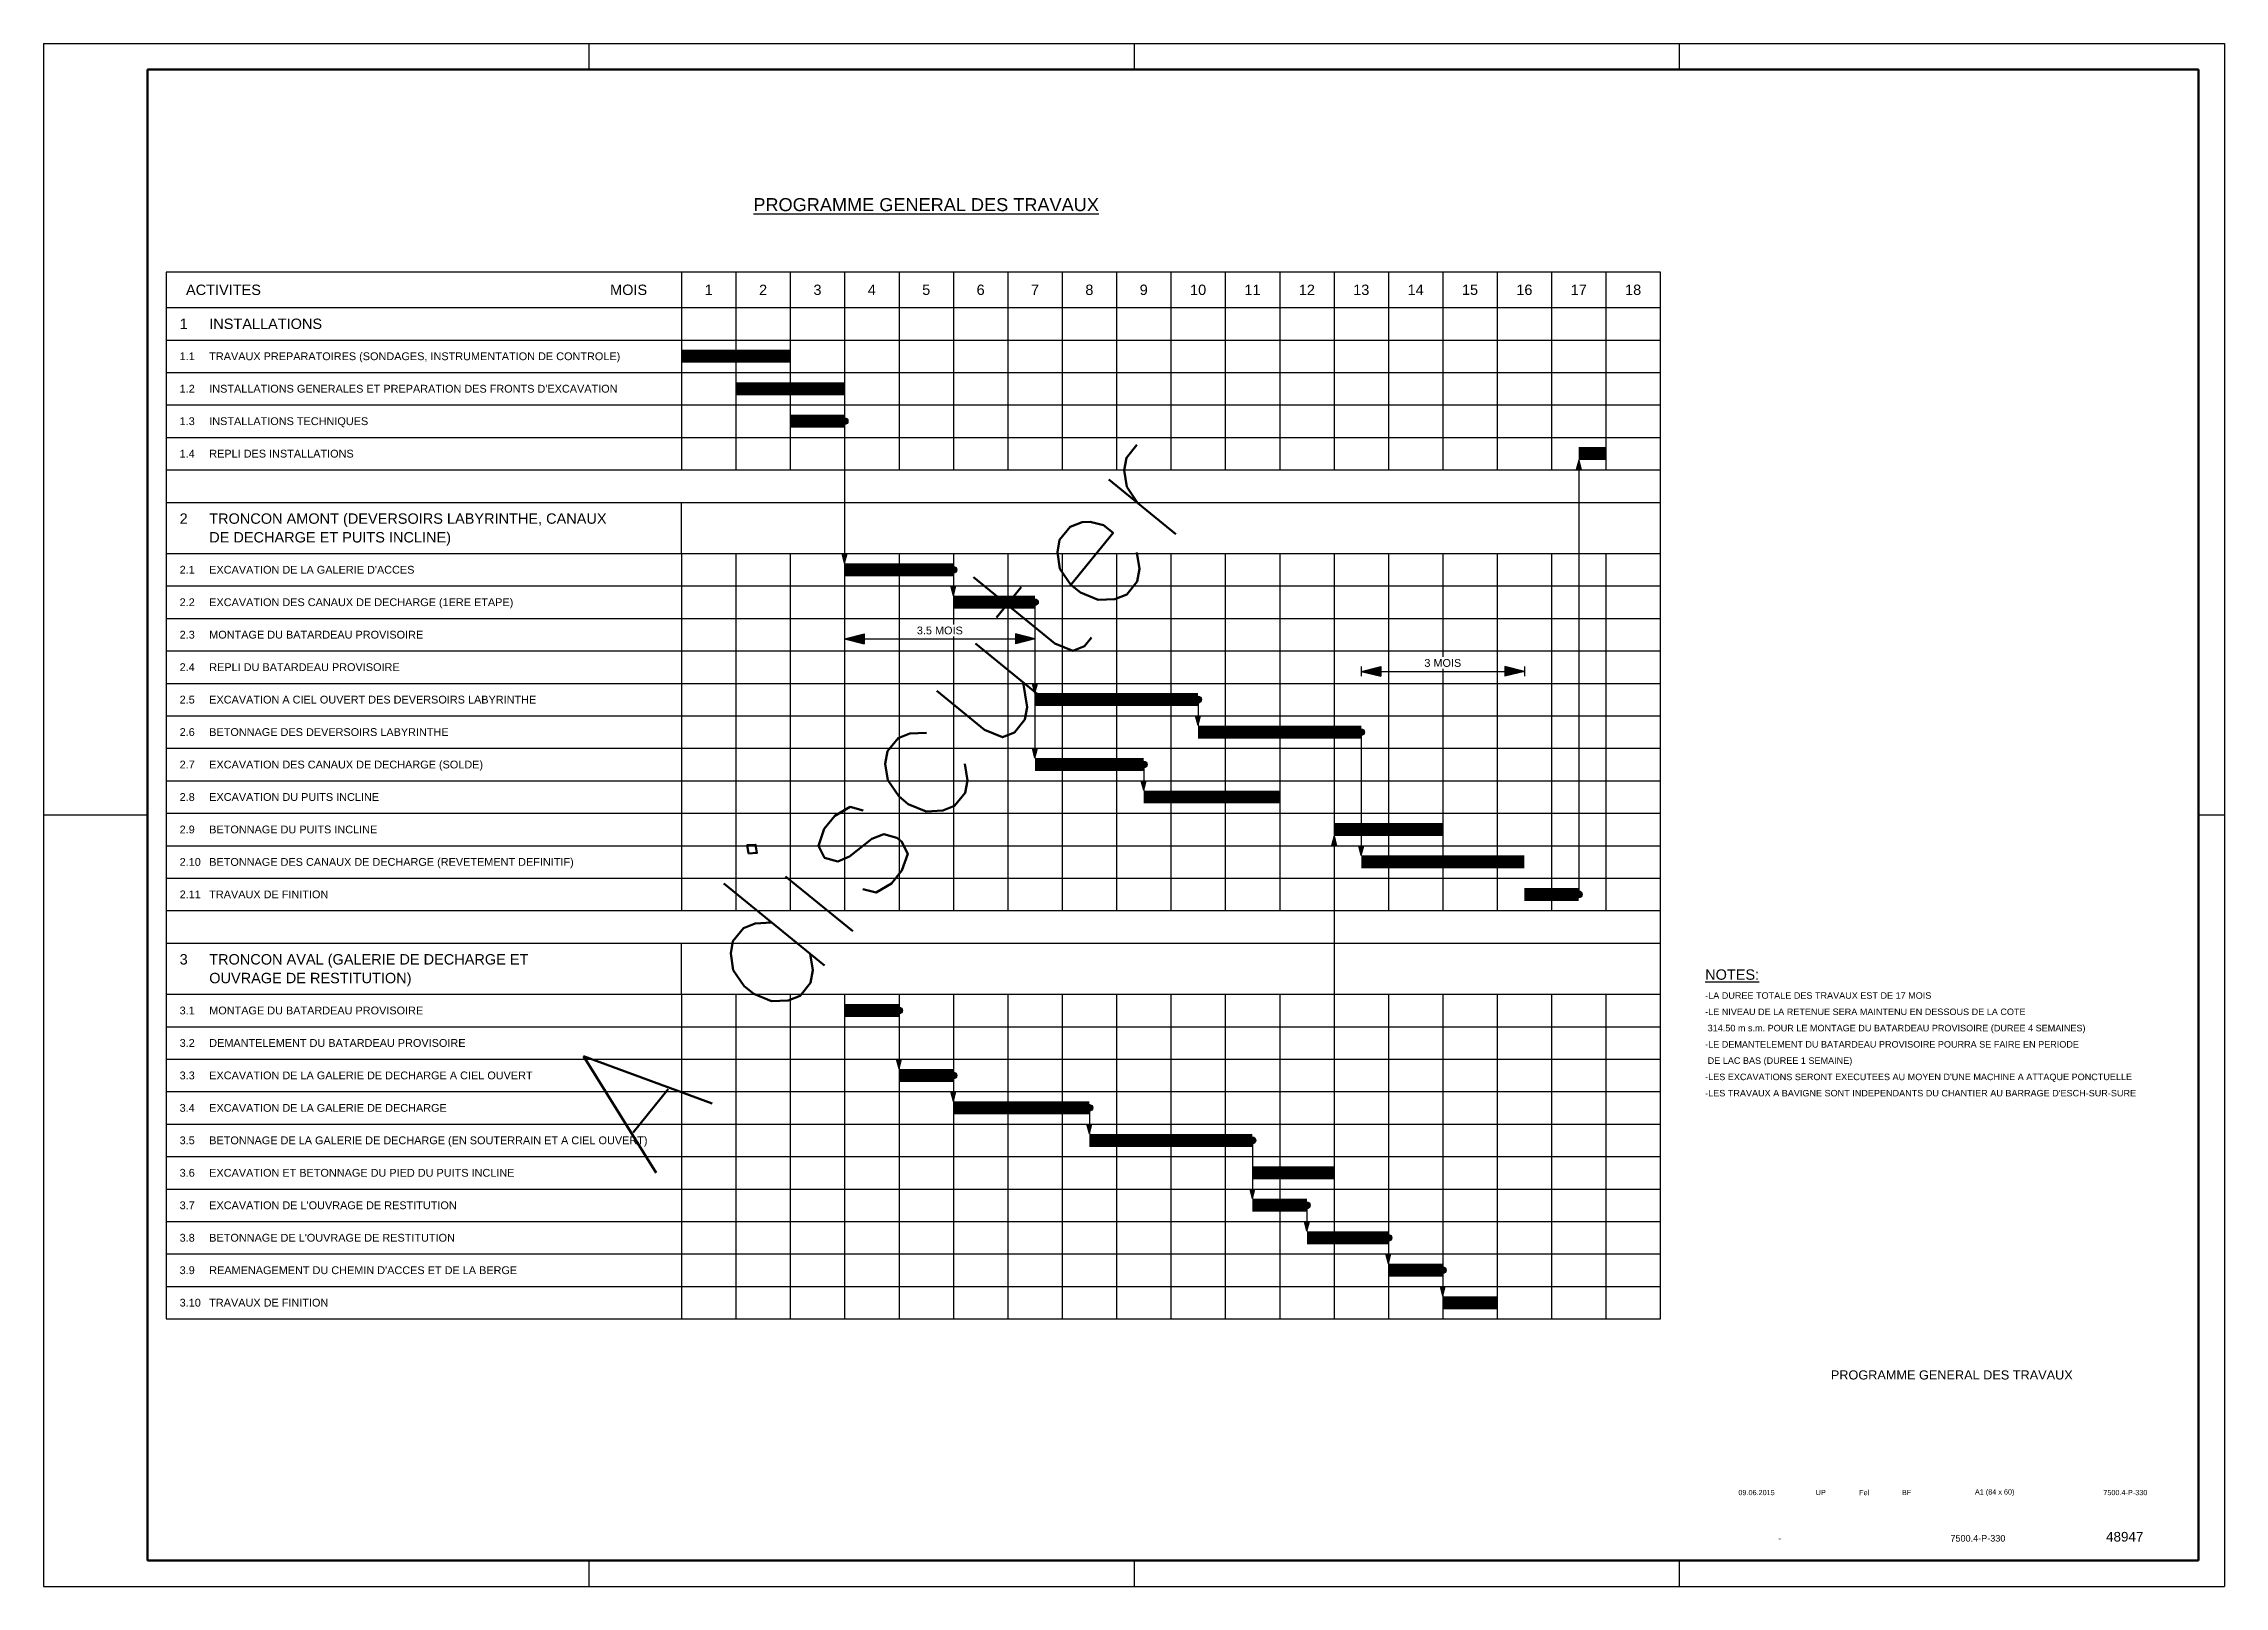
# Paper-space layout '7500.4-P-330' of a CAD drawing. Header units: millimetres. Extents: x -840 to 0, y 0 to 594.
import ezdxf
from ezdxf.enums import TextEntityAlignment as Align

# ---------------------------------------------------------------- set-up
doc = ezdxf.new("R2010")
doc.units = ezdxf.units.MM
for name, color, linetype in [('LIN010CO', 2, 'Continuous'), ('LIN018CO', 6, 'Continuous'), ('LIN025CO', 7, 'Continuous'), ('LIN035CO', 1, 'Continuous'), ('LIN050CO', 3, 'Continuous'), ('riempimento', 1, 'Continuous'), ('TEXT035', 1, 'Continuous'), ('TEXT050', 3, 'Continuous'), ('TEXT070', 4, 'Continuous')]:
    doc.layers.add(name, color=color, linetype=linetype)
doc.layers.add('LIN070CO', color=4, linetype='Continuous', lineweight=70)
doc.styles.add('ARIAL', font='arial.ttf')
doc.styles.add('ROMANS', font='romans.shx')

# ---------------------------------------------------------------- blocks, each defined once
blk = doc.blocks.new('formato')
at = {"layer": 'LIN025CO'}
for p, q in [((-84, 59.4), (0, 59.4)), ((-84, 59.4), (-84, 0)), ((-63, 59.4), (-63, 58.4)), ((-42, 59.4), (-42, 58.4)), ((-21, 59.4), (-21, 58.4)), ((0, 59.4), (0, 0)), ((-84, 29.7), (-80, 29.7)), ((-1, 29.7), (0, 29.7)), ((-63, 1), (-63, 0)), ((-42, 1), (-42, 0)), ((-21, 1), (-21, 0)), ((-84, 0), (0, 0))]:
    blk.add_line(p, q, dxfattribs=at)
at = {"layer": 'LIN070CO'}
for p, q in [((-80, 58.4), (-1, 58.4)), ((-80, 58.4), (-80, 1)), ((-1, 58.4), (-1, 1)), ((-80, 1), (-1, 1))]:
    blk.add_line(p, q, dxfattribs=at)
blk = doc.blocks.new('tito')
at = {"layer": 'LIN035CO', "style": 'ARIAL'}
blk.add_attdef('SCALA', (0.009, -1.123), '', height=0.25, dxfattribs=at)
at = {"layer": 'TEXT070', "style": 'ARIAL'}
blk.add_attdef('PIANTA', (0, 0), '', height=0.5, dxfattribs=at)
blk = doc.blocks.new('Titolo')
at = {"layer": 'LIN035CO', "style": 'ARIAL'}
for tag, p in [('DATA_MOD_C', (-180.59, 61.99)), ('DIS_MOD_C', (-155.29, 61.99)), ('VER_MOD_C', (-138.35, 61.99)), ('AP_MOD_C', (-121.87, 61.99)), ('DESCRIZIONE_MOD_C', (-67.6, 61.92)), ('DATA_MOD_B', (-180.59, 55.99)), ('DATA_MOD_A', (-180.59, 49.99)), ('DIS_MOD_B', (-155.29, 55.99)), ('DIS_MOD_A', (-155.29, 49.99)), ('VER_MOD_B', (-138.35, 55.99)), ('VER_MOD_A', (-138.35, 49.99)), ('AP_MOD_B', (-121.87, 55.99)), ('AP_MOD_A', (-121.87, 49.99)), ('DESCRIZIONE_MOD_B', (-67.6, 55.92)), ('DESCRIZIONE_MOD_A', (-67.6, 49.92))]:
    blk.add_attdef(tag, text='', height=2, dxfattribs=at).set_placement(p, align=Align.MIDDLE)
at = {"layer": 'TEXT035', "style": 'ARIAL'}
for tag, p in [('DATA_1_EMISSIONE', (-180.2, 36.12)), ('DIS.', (-155.48, 36.14)), ('VERIF.', (-138.76, 36.14)), ('APPR.', (-122.42, 36.14)), ('DIMENSIONI', (-88.48, 36.12)), ('SCALA', (-38.16, 36.12))]:
    blk.add_attdef(tag, text='', height=2, dxfattribs=at).set_placement(p, align=Align.MIDDLE)
for tag, p in [('NO._COMM.', (-171.89, 18.5)), ('NOME_FILE', (-105.52, 18.5))]:
    blk.add_attdef(tag, text='', height=2.5, dxfattribs=at).set_placement(p, align=Align.MIDDLE_LEFT)
at = {"layer": 'TEXT050', "style": 'ARIAL'}
blk.add_attdef('TITOLO_2.1', text='', height=3, dxfattribs=at).set_placement((-105, 72.6), align=Align.MIDDLE)
at = {"layer": 'TEXT070', "style": 'ARIAL'}
for tag, height, p in [('TIPO_PROGETTO_1', 4, (-105, 110.26)), ('TIPO_PROGETTO_2', 4, (-105, 104.01)), ('TITOLO_1.1', 3.5, (-105, 89.91)), ('TITOLO_1.2', 3.5, (-105, 81.41))]:
    blk.add_attdef(tag, text='', height=height, dxfattribs=at).set_placement(p, align=Align.MIDDLE)
for tag, p in [('NO._LO.', (-38.39, 19.11)), ('MOD.', (-17.3, 19.29))]:
    blk.add_attdef(tag, text='', height=3.7, dxfattribs=at).set_placement(p, align=Align.MIDDLE_CENTER)

psp = doc.layouts.new('7500.4-P-330')

# ---------------------------------------------------------------- hatches: boundary and pattern name
at = {"layer": 'LIN018CO'}
for points in [[(-523.92, 366.72), (-523.92, 362.9), (-531.45, 364.81)], [(-465.67, 366.72), (-465.67, 362.9), (-458.14, 364.81)], [(-324.94, 354.22), (-324.94, 350.4), (-332.46, 352.31)], [(-277.16, 354.22), (-277.16, 350.4), (-269.63, 352.31)]]:
    psp.add_hatch(color=256, dxfattribs=at).paths.add_polyline_path(points)
at = {"layer": 'LIN050CO'}
h = psp.add_hatch(color=256, dxfattribs=at)
edge = h.paths.add_edge_path()
edge.add_arc((-531.45, 448.63), 1.28, 0, 360)
for points in [[(-247.73, 429.87), (-249.64, 429.87), (-248.68, 433.63)], [(-532.4, 397.69), (-530.49, 397.69), (-531.45, 393.93)], [(-490.51, 385.19), (-488.6, 385.19), (-489.56, 381.43)], [(-459.09, 347.69), (-457.18, 347.69), (-458.14, 343.93)], [(-396.26, 335.19), (-394.35, 335.19), (-395.3, 331.43)], [(-459.09, 322.69), (-457.18, 322.69), (-458.14, 318.93)], [(-417.2, 310.19), (-415.29, 310.19), (-416.25, 306.43)], [(-341.98, 285.16), (-343.89, 285.16), (-342.94, 288.93)], [(-333.42, 285.19), (-331.51, 285.19), (-332.46, 281.43)], [(-511.46, 202.99), (-509.55, 202.99), (-510.5, 199.23)], [(-490.51, 190.49), (-488.6, 190.49), (-489.56, 186.73)], [(-438.15, 177.99), (-436.24, 177.99), (-437.19, 174.23)], [(-375.31, 152.99), (-373.4, 152.99), (-374.36, 149.23)], [(-354.36, 140.49), (-352.46, 140.49), (-353.41, 136.73)], [(-322.95, 127.99), (-321.04, 127.99), (-321.99, 124.23)], [(-302, 115.49), (-300.09, 115.49), (-301.05, 111.73)]]:
    psp.add_hatch(color=256, dxfattribs=at).paths.add_polyline_path(points)
h = psp.add_hatch(color=256, dxfattribs=at)
edge = h.paths.add_edge_path()
edge.add_arc((-489.56, 391.43), 1.28, 0, 360)
h = psp.add_hatch(color=256, dxfattribs=at)
edge = h.paths.add_edge_path()
edge.add_arc((-458.14, 378.93), 1.28, 0, 360)
h = psp.add_hatch(color=256, dxfattribs=at)
edge = h.paths.add_edge_path()
edge.add_arc((-395.3, 341.43), 1.28, 0, 360)
h = psp.add_hatch(color=256, dxfattribs=at)
edge = h.paths.add_edge_path()
edge.add_arc((-332.46, 328.93), 1.28, 0, 360)
h = psp.add_hatch(color=256, dxfattribs=at)
edge = h.paths.add_edge_path()
edge.add_arc((-416.25, 316.43), 1.28, 0, 360)
h = psp.add_hatch(color=256, dxfattribs=at)
edge = h.paths.add_edge_path()
edge.add_arc((-248.68, 266.43), 1.28, 0, 360)
h = psp.add_hatch(color=256, dxfattribs=at)
edge = h.paths.add_edge_path()
edge.add_arc((-510.5, 221.73), 1.28, 0, 360)
h = psp.add_hatch(color=256, dxfattribs=at)
edge = h.paths.add_edge_path()
edge.add_arc((-489.56, 196.73), 1.28, 0, 360)
h = psp.add_hatch(color=256, dxfattribs=at)
edge = h.paths.add_edge_path()
edge.add_arc((-437.19, 184.23), 1.28, 0, 360)
h = psp.add_hatch(color=256, dxfattribs=at)
edge = h.paths.add_edge_path()
edge.add_arc((-374.36, 171.73), 1.28, 0, 360)
h = psp.add_hatch(color=256, dxfattribs=at)
edge = h.paths.add_edge_path()
edge.add_arc((-353.41, 146.73), 1.28, 0, 360)
h = psp.add_hatch(color=256, dxfattribs=at)
edge = h.paths.add_edge_path()
edge.add_arc((-321.99, 134.23), 1.28, 0, 360)
h = psp.add_hatch(color=256, dxfattribs=at)
edge = h.paths.add_edge_path()
edge.add_arc((-321.99, 134.23), 1.28, 0, 360)
h = psp.add_hatch(color=256, dxfattribs=at)
edge = h.paths.add_edge_path()
edge.add_arc((-301.05, 121.73), 1.28, 0, 360)

# ---------------------------------------------------------------- linework, layer by layer
for p, q in [((-594.28, 397.68), (-594.28, 417.38)), ((-594.28, 227.98), (-594.28, 247.68))]:
    psp.add_line(p, q)
at = {"layer": 'LIN010CO'}
for p, q in [((-594.28, 506.06), (-594.28, 429.88)), ((-573.34, 506.06), (-573.34, 429.88)), ((-552.39, 506.06), (-552.39, 429.88)), ((-531.45, 506.06), (-531.45, 429.88)), ((-510.5, 506.06), (-510.5, 429.88)), ((-489.56, 506.06), (-489.56, 429.88)), ((-468.61, 506.06), (-468.61, 429.88)), ((-447.67, 506.06), (-447.67, 429.88)), ((-426.72, 506.06), (-426.72, 429.88)), ((-405.77, 506.06), (-405.77, 429.88)), ((-384.83, 506.06), (-384.83, 429.88)), ((-363.88, 506.06), (-363.88, 429.88)), ((-342.94, 506.06), (-342.94, 429.88)), ((-321.99, 506.06), (-321.99, 429.88)), ((-301.05, 506.06), (-301.05, 429.88)), ((-280.1, 506.06), (-280.1, 429.88)), ((-259.15, 506.06), (-259.15, 429.88)), ((-238.21, 506.06), (-238.21, 429.88)), ((-792.74, 467.38), (-217.26, 467.38)), ((-792.74, 454.88), (-217.26, 454.88)), ((-792.74, 442.38), (-217.26, 442.38)), ((-792.74, 429.88), (-217.26, 429.88)), ((-594.28, 397.68), (-594.28, 260.18)), ((-573.34, 397.68), (-573.34, 260.18)), ((-552.39, 397.68), (-552.39, 260.18)), ((-531.45, 397.68), (-531.45, 260.18)), ((-510.5, 397.68), (-510.5, 260.18)), ((-489.56, 397.68), (-489.56, 370.38)), ((-468.61, 397.68), (-468.61, 260.18)), ((-447.67, 397.68), (-447.67, 260.18)), ((-426.72, 397.68), (-426.72, 260.18)), ((-405.77, 397.68), (-405.77, 260.18)), ((-384.83, 397.68), (-384.83, 260.18)), ((-363.88, 397.68), (-363.88, 260.18)), ((-342.94, 397.68), (-342.94, 260.18)), ((-321.99, 397.68), (-321.99, 260.18)), ((-301.05, 397.68), (-301.05, 357.88)), ((-280.1, 397.68), (-280.1, 260.18)), ((-259.15, 397.68), (-259.15, 260.18)), ((-238.21, 397.68), (-238.21, 260.18)), ((-792.74, 385.18), (-217.26, 385.18)), ((-792.74, 372.68), (-217.26, 372.68)), ((-489.56, 365.72), (-489.56, 260.18)), ((-792.74, 360.18), (-217.26, 360.18)), ((-301.05, 353.22), (-301.05, 260.18)), ((-792.74, 347.68), (-217.26, 347.68)), ((-792.74, 335.18), (-217.26, 335.18)), ((-792.74, 322.68), (-217.26, 322.68)), ((-792.74, 310.18), (-217.26, 310.18)), ((-792.74, 297.68), (-217.26, 297.68)), ((-792.74, 285.18), (-217.26, 285.18)), ((-792.74, 272.68), (-217.26, 272.68)), ((-792.74, 260.18), (-217.26, 260.18)), ((-594.28, 227.98), (-594.28, 102.98)), ((-573.34, 227.98), (-573.34, 102.98)), ((-552.39, 227.98), (-552.39, 102.98)), ((-531.45, 227.98), (-531.45, 102.98)), ((-510.5, 227.98), (-510.5, 102.98)), ((-489.56, 227.98), (-489.56, 102.98)), ((-468.61, 227.98), (-468.61, 102.98)), ((-447.67, 227.98), (-447.67, 102.98)), ((-426.72, 227.98), (-426.72, 102.98)), ((-405.77, 227.98), (-405.77, 102.98)), ((-384.83, 227.98), (-384.83, 102.98)), ((-363.88, 227.98), (-363.88, 102.98)), ((-342.94, 227.98), (-342.94, 102.98)), ((-321.99, 227.98), (-321.99, 102.98)), ((-301.05, 227.98), (-301.05, 102.98)), ((-280.1, 227.98), (-280.1, 102.98)), ((-259.15, 227.98), (-259.15, 102.98)), ((-238.21, 227.98), (-238.21, 102.98)), ((-792.74, 215.48), (-217.26, 215.48)), ((-792.74, 202.98), (-217.26, 202.98)), ((-792.74, 190.48), (-217.26, 190.48)), ((-792.74, 177.98), (-217.26, 177.98)), ((-792.74, 165.48), (-217.26, 165.48)), ((-792.74, 152.98), (-217.26, 152.98)), ((-792.74, 140.48), (-217.26, 140.48)), ((-792.74, 127.98), (-217.26, 127.98)), ((-792.74, 115.48), (-217.26, 115.48))]:
    psp.add_line(p, q, dxfattribs=at)
at = {"layer": 'LIN018CO'}
for p, q in [((-531.45, 364.81), (-523.92, 366.72)), ((-531.45, 364.81), (-523.92, 362.9)), ((-523.92, 366.72), (-523.92, 362.9)), ((-458.14, 364.81), (-465.67, 366.72)), ((-465.67, 366.72), (-465.67, 362.9)), ((-458.14, 364.81), (-465.67, 362.9)), ((-458.14, 366.72), (-458.14, 362.9)), ((-332.46, 352.31), (-324.94, 354.22)), ((-332.46, 354.22), (-332.46, 350.4)), ((-324.94, 354.22), (-324.94, 350.4)), ((-269.63, 352.31), (-277.16, 354.22)), ((-277.16, 354.22), (-277.16, 350.4)), ((-269.63, 354.22), (-269.63, 350.4)), ((-332.46, 352.31), (-324.94, 350.4)), ((-269.63, 352.31), (-277.16, 350.4))]:
    psp.add_line(p, q, dxfattribs=at)
at = {"layer": 'LIN018CO', "flags": 128}
for points in [[(-531.45, 364.81), (-458.14, 364.81)], [(-332.46, 352.31), (-269.63, 352.31)]]:
    psp.add_lwpolyline(points, dxfattribs=at)
at = {"layer": 'LIN025CO'}
for p, q in [((-792.74, 417.38), (-217.26, 417.38)), ((-792.74, 247.68), (-217.26, 247.68))]:
    psp.add_line(p, q, dxfattribs=at)
at = {"layer": 'LIN035CO'}
for p, q in [((-792.74, 479.88), (-217.26, 479.88)), ((-792.74, 397.68), (-217.26, 397.68)), ((-792.74, 227.98), (-217.26, 227.98))]:
    psp.add_line(p, q, dxfattribs=at)
at = {"layer": 'LIN050CO'}
for p, q in [((-217.26, 506.06), (-792.74, 506.06)), ((-792.74, 506.06), (-792.74, 102.98)), ((-217.26, 102.98), (-217.26, 506.06)), ((-792.74, 492.38), (-217.26, 492.38)), ((-531.45, 448.63), (-531.45, 393.93)), ((-248.68, 433.63), (-249.64, 429.87)), ((-247.73, 429.87), (-249.64, 429.87)), ((-248.68, 433.63), (-248.68, 266.43)), ((-248.68, 433.63), (-247.73, 429.87)), ((-531.45, 393.93), (-532.4, 397.69)), ((-532.4, 397.69), (-530.49, 397.69)), ((-531.45, 393.93), (-530.49, 397.69)), ((-489.56, 391.43), (-489.56, 381.43)), ((-489.56, 381.43), (-490.51, 385.19)), ((-490.51, 385.19), (-488.6, 385.19)), ((-489.56, 381.43), (-488.6, 385.19)), ((-458.14, 378.93), (-458.14, 347.69)), ((-458.14, 343.93), (-459.09, 347.69)), ((-459.09, 347.69), (-457.18, 347.69)), ((-458.14, 343.93), (-457.18, 347.69)), ((-458.14, 343.93), (-458.14, 318.93)), ((-395.3, 341.43), (-395.3, 331.43)), ((-395.3, 331.43), (-396.26, 335.19)), ((-396.26, 335.19), (-394.35, 335.19)), ((-395.3, 331.43), (-394.35, 335.19)), ((-332.46, 328.93), (-332.46, 281.43)), ((-458.14, 318.93), (-459.09, 322.69)), ((-459.09, 322.69), (-457.18, 322.69)), ((-458.14, 318.93), (-457.18, 322.69)), ((-416.25, 316.43), (-416.25, 306.43)), ((-416.25, 306.43), (-417.2, 310.19)), ((-417.2, 310.19), (-415.29, 310.19)), ((-416.25, 306.43), (-415.29, 310.19)), ((-342.94, 288.93), (-343.89, 285.16)), ((-342.94, 288.93), (-342.94, 159.23)), ((-342.94, 288.93), (-341.98, 285.16)), ((-341.98, 285.16), (-343.89, 285.16)), ((-332.46, 281.43), (-333.42, 285.19)), ((-333.42, 285.19), (-331.51, 285.19)), ((-332.46, 281.43), (-331.51, 285.19)), ((-510.5, 221.73), (-510.5, 199.23)), ((-510.5, 199.23), (-511.46, 202.99)), ((-511.46, 202.99), (-509.55, 202.99)), ((-510.5, 199.23), (-509.55, 202.99)), ((-489.56, 196.73), (-489.56, 186.73)), ((-489.56, 186.73), (-490.51, 190.49)), ((-490.51, 190.49), (-488.6, 190.49)), ((-489.56, 186.73), (-488.6, 190.49)), ((-437.19, 174.23), (-438.15, 177.99)), ((-438.15, 177.99), (-436.24, 177.99)), ((-437.19, 184.23), (-437.19, 174.23)), ((-437.19, 174.23), (-436.24, 177.99)), ((-374.36, 171.73), (-374.36, 149.23)), ((-374.36, 149.23), (-375.31, 152.99)), ((-375.31, 152.99), (-373.4, 152.99)), ((-374.36, 149.23), (-373.4, 152.99)), ((-353.41, 146.73), (-353.41, 136.73)), ((-353.41, 136.73), (-354.36, 140.49)), ((-354.36, 140.49), (-352.46, 140.49)), ((-353.41, 136.73), (-352.46, 140.49)), ((-321.99, 124.23), (-322.95, 127.99)), ((-322.95, 127.99), (-321.04, 127.99)), ((-321.99, 134.23), (-321.99, 124.23)), ((-321.99, 124.23), (-321.04, 127.99)), ((-301.05, 121.73), (-301.05, 111.73)), ((-301.05, 111.73), (-302, 115.49)), ((-302, 115.49), (-300.09, 115.49)), ((-301.05, 111.73), (-300.09, 115.49)), ((-792.74, 102.98), (-217.26, 102.98))]:
    psp.add_line(p, q, dxfattribs=at)
for centre in [(-531.45, 448.63), (-489.56, 391.43), (-458.14, 378.93), (-395.3, 341.43), (-332.46, 328.93), (-416.25, 316.43), (-248.68, 266.43), (-510.5, 221.73), (-489.56, 196.73), (-437.19, 184.23), (-374.36, 171.73), (-353.41, 146.73), (-321.99, 134.23), (-321.99, 134.23), (-301.05, 121.73)]:
    psp.add_circle(centre, 1.28, dxfattribs=at)
at = {"layer": 'riempimento', "const_width": 5, "flags": 128}
for points in [[(-594.28, 473.63), (-552.39, 473.63)], [(-573.34, 461.13), (-531.45, 461.13)], [(-552.39, 448.63), (-531.45, 448.63)], [(-248.68, 436.13), (-238.21, 436.13)], [(-531.45, 391.43), (-489.56, 391.43)], [(-489.56, 378.93), (-458.14, 378.93)], [(-395.3, 341.43), (-458.14, 341.43)], [(-395.3, 328.93), (-332.46, 328.93)], [(-458.14, 316.43), (-416.25, 316.43)], [(-416.25, 303.93), (-363.88, 303.93)], [(-342.94, 291.43), (-301.05, 291.43)], [(-332.46, 278.93), (-269.63, 278.93)], [(-269.63, 266.43), (-248.68, 266.43)], [(-531.45, 221.73), (-510.5, 221.73)], [(-510.5, 196.73), (-489.56, 196.73)], [(-489.56, 184.23), (-437.19, 184.23)], [(-437.19, 171.73), (-374.36, 171.73)], [(-374.36, 159.23), (-342.94, 159.23)], [(-374.36, 146.73), (-353.41, 146.73)], [(-353.41, 134.23), (-321.99, 134.23)], [(-321.99, 121.73), (-301.05, 121.73)], [(-301.05, 109.23), (-280.1, 109.23)]]:
    psp.add_lwpolyline(points, dxfattribs=at)

# ---------------------------------------------------------------- block references
at = {"xscale": 10, "yscale": 10, "zscale": 10}
psp.add_blockref('formato', (0, 0), dxfattribs=at)
ref = psp.add_blockref('tito', (-566.62, 529.51), dxfattribs=dict(xscale=10, yscale=10, zscale=10))
ref.add_attrib('PIANTA', '%%UPROGRAMME GENERAL DES TRAVAUX', (-566.62, 529.51), dxfattribs={"layer": 'TEXT070', "height": 5, "style": 'ARIAL'})
at = {"layer": 'LIN025CO'}
ref = psp.add_blockref('Titolo', (0, 0), dxfattribs=at)
ref.add_attrib('TITOLO_1.2', 'PROGRAMME GENERAL DES TRAVAUX', dxfattribs={"layer": 'TEXT070', "height": 3.5, "style": 'ARIAL'}).set_placement((-105, 81.41), align=Align.MIDDLE)
ref.add_attrib('DATA_1_EMISSIONE', '09.06.2015', dxfattribs={"layer": 'TEXT035', "height": 2, "style": 'ARIAL'}).set_placement((-180.2, 36.12), align=Align.MIDDLE)
ref.add_attrib('DIS.', 'UP', dxfattribs={"layer": 'TEXT035', "height": 2, "style": 'ARIAL'}).set_placement((-155.48, 36.14), align=Align.MIDDLE)
ref.add_attrib('VERIF.', 'Fel', dxfattribs={"layer": 'TEXT035', "height": 2, "style": 'ARIAL'}).set_placement((-138.76, 36.14), align=Align.MIDDLE)
ref.add_attrib('APPR.', 'BF', dxfattribs={"layer": 'TEXT035', "height": 2, "style": 'ARIAL'}).set_placement((-122.42, 36.14), align=Align.MIDDLE)
ref.add_attrib('DIMENSIONI', 'A1 (84 x 60)', dxfattribs={"layer": 'TEXT035', "height": 2, "style": 'ARIAL'}).set_placement((-88.48, 36.12), align=Align.MIDDLE)
ref.add_attrib('SCALA', '7500.4-P-330', dxfattribs={"layer": 'TEXT035', "height": 2, "style": 'ARIAL'}).set_placement((-38.16, 36.12), align=Align.MIDDLE)
ref.add_attrib('NO._COMM.', '-', dxfattribs={"layer": 'TEXT035', "height": 2.5, "style": 'ARIAL'}).set_placement((-171.89, 18.5), align=Align.MIDDLE_LEFT)
ref.add_attrib('NOME_FILE', '7500.4-P-330', dxfattribs={"layer": 'TEXT035', "height": 2.5, "style": 'ARIAL'}).set_placement((-105.52, 18.5), align=Align.MIDDLE_LEFT)
ref.add_attrib('NO._LO.', '48947', dxfattribs={"layer": 'TEXT070', "height": 3.7, "style": 'ARIAL'}).set_placement((-38.39, 19.11), align=Align.MIDDLE_CENTER)

# ---------------------------------------------------------------- texts
at = {"style": 'ARIAL'}
for s, height, p in [('ACTIVITES', 4, (-785.15, 499.22)), ('1', 4, (-787.61, 486.13)), ('INSTALLATIONS', 4, (-776.21, 486.13)), ('1.1', 3, (-787.61, 473.63)), ('TRAVAUX PREPARATOIRES (SONDAGES, INSTRUMENTATION DE CONTROLE)', 3, (-776.21, 473.63)), ('1.2', 3, (-787.61, 461.13)), ("INSTALLATIONS GENERALES ET PREPARATION DES FRONTS D'EXCAVATION", 3, (-776.21, 461.13)), ('1.3', 3, (-787.61, 448.63)), ('INSTALLATIONS TECHNIQUES', 3, (-776.21, 448.63)), ('1.4', 3, (-787.61, 436.13)), ('REPLI DES INSTALLATIONS', 3, (-776.21, 436.13)), ('2', 4, (-787.61, 411.13)), ('TRONCON AMONT (DEVERSOIRS LABYRINTHE, CANAUX ', 4, (-776.21, 411.13)), ('DE DECHARGE ET PUITS INCLINE)', 4, (-776.21, 403.93)), ('2.1', 3, (-787.61, 391.43)), ("EXCAVATION DE LA GALERIE D'ACCES", 3, (-776.21, 391.43)), ('2.2', 3, (-787.61, 378.93)), ('EXCAVATION DES CANAUX DE DECHARGE (1ERE ETAPE)', 3, (-776.21, 378.93)), ('2.3', 3, (-787.61, 366.43)), ('MONTAGE DU BATARDEAU PROVISOIRE', 3, (-776.21, 366.43)), ('2.4', 3, (-787.61, 353.93)), ('REPLI DU BATARDEAU PROVISOIRE', 3, (-776.21, 353.93)), ('2.5', 3, (-787.61, 341.43)), ('EXCAVATION A CIEL OUVERT DES DEVERSOIRS LABYRINTHE', 3, (-776.21, 341.43)), ('2.6', 3, (-787.61, 328.93)), ('BETONNAGE DES DEVERSOIRS LABYRINTHE', 3, (-776.21, 328.93)), ('2.7', 3, (-787.61, 316.43)), ('EXCAVATION DES CANAUX DE DECHARGE (SOLDE)', 3, (-776.21, 316.43)), ('2.8', 3, (-787.61, 303.93)), ('EXCAVATION DU PUITS INCLINE', 3, (-776.21, 303.93)), ('2.9', 3, (-787.61, 291.43)), ('BETONNAGE DU PUITS INCLINE', 3, (-776.21, 291.43)), ('2.10', 3, (-787.61, 278.93)), ('BETONNAGE DES CANAUX DE DECHARGE (REVETEMENT DEFINITIF)', 3, (-776.21, 278.93)), ('2.11', 3, (-787.61, 266.43)), ('TRAVAUX DE FINITION', 3, (-776.21, 266.43)), ('TRONCON AVAL (GALERIE DE DECHARGE ET', 4, (-776.21, 241.43)), ('3', 4, (-787.61, 241.43)), ('OUVRAGE DE RESTITUTION)', 4, (-776.21, 234.23)), ('3.1', 3, (-787.61, 221.73)), ('MONTAGE DU BATARDEAU PROVISOIRE', 3, (-776.21, 221.73)), ('3.2', 3, (-787.61, 209.23)), ('DEMANTELEMENT DU BATARDEAU PROVISOIRE', 3, (-776.21, 209.23)), ('3.3', 3, (-787.61, 196.73)), ('EXCAVATION DE LA GALERIE DE DECHARGE A CIEL OUVERT', 3, (-776.21, 196.73)), ('3.4', 3, (-787.61, 184.23)), ('EXCAVATION DE LA GALERIE DE DECHARGE', 3, (-776.21, 184.23)), ('3.5', 3, (-787.61, 171.73)), ('BETONNAGE DE LA GALERIE DE DECHARGE (EN SOUTERRAIN ET A CIEL OUVERT)', 3, (-776.21, 171.73)), ('3.6', 3, (-787.61, 159.23)), ('EXCAVATION ET BETONNAGE DU PIED DU PUITS INCLINE', 3, (-776.21, 159.23)), ('3.7', 3, (-787.61, 146.73)), ("EXCAVATION DE L'OUVRAGE DE RESTITUTION", 3, (-776.21, 146.73)), ('3.8', 3, (-787.61, 134.23)), ("BETONNAGE DE L'OUVRAGE DE RESTITUTION", 3, (-776.21, 134.23)), ('3.9', 3, (-787.61, 121.73)), ("REAMENAGEMENT DU CHEMIN D'ACCES ET DE LA BERGE", 3, (-776.21, 121.73)), ('3.10', 3, (-787.61, 109.23)), ('TRAVAUX DE FINITION', 3, (-776.21, 109.23))]:
    psp.add_text(s, height=height, dxfattribs=at).set_placement(p, align=Align.MIDDLE_LEFT)
psp.add_text('MOIS', height=4, dxfattribs=at).set_placement((-607.52, 499.22), align=Align.MIDDLE_RIGHT)
for s, height, p in [('1', 4, (-583.81, 499.22)), ('2', 4, (-562.87, 499.22)), ('3', 4, (-541.92, 499.22)), ('4', 4, (-520.97, 499.22)), ('5', 4, (-500.03, 499.22)), ('6', 4, (-479.08, 499.22)), ('7', 4, (-458.14, 499.22)), ('8', 4, (-437.19, 499.22)), ('9', 4, (-416.25, 499.22)), ('10', 4, (-395.3, 499.22)), ('11', 4, (-374.36, 499.22)), ('12', 4, (-353.41, 499.22)), ('13', 4, (-332.46, 499.22)), ('14', 4, (-311.52, 499.22)), ('15', 4, (-290.57, 499.22)), ('16', 4, (-269.63, 499.22)), ('17', 4, (-248.68, 499.22)), ('18', 4, (-227.74, 499.22)), ('3.5 MOIS', 3, (-494.79, 368.05)), ('3 MOIS', 3, (-301.05, 355.55))]:
    psp.add_text(s, height=height, dxfattribs=at).set_placement(p, align=Align.MIDDLE)
at = {"layer": 'TEXT035', "color": 240, "true_color": 0xed1f24, "style": 'ROMANS'}
psp.add_text('A discuter', height=50, rotation=50.84207, dxfattribs=at).set_placement((-605.46, 157.61))
at = {"layer": 'TEXT035', "style": 'ARIAL'}
for s, p in [('-LA DUREE TOTALE DES TRAVAUX EST DE 17 MOIS', (-200, 226.25)), ('-LE NIVEAU DE LA RETENUE SERA MAINTENU EN DESSOUS DE LA COTE ', (-200, 219.98)), (' 314.50 m s.m. POUR LE MONTAGE DU BATARDEAU PROVISOIRE (DUREE 4 SEMAINES)', (-200, 213.71)), ('-LE DEMANTELEMENT DU BATARDEAU PROVISOIRE POURRA SE FAIRE EN PERIODE', (-200, 207.45)), (' DE LAC BAS (DUREE 1 SEMAINE)', (-200, 201.18)), ("-LES EXCAVATIONS SERONT EXECUTEES AU MOYEN D'UNE MACHINE A ATTAQUE PONCTUELLE", (-200, 194.91)), ("-LES TRAVAUX A BAVIGNE SONT INDEPENDANTS DU CHANTIER AU BARRAGE D'ESCH-SUR-SURE", (-200, 188.65))]:
    psp.add_text(s, height=2.5, dxfattribs=at).set_placement(p)
at = {"layer": 'TEXT050', "style": 'ARIAL'}
psp.add_text('%%uNOTES:', height=4, dxfattribs=at).set_placement((-200, 233.56))

doc.saveas('drawing.dxf')
